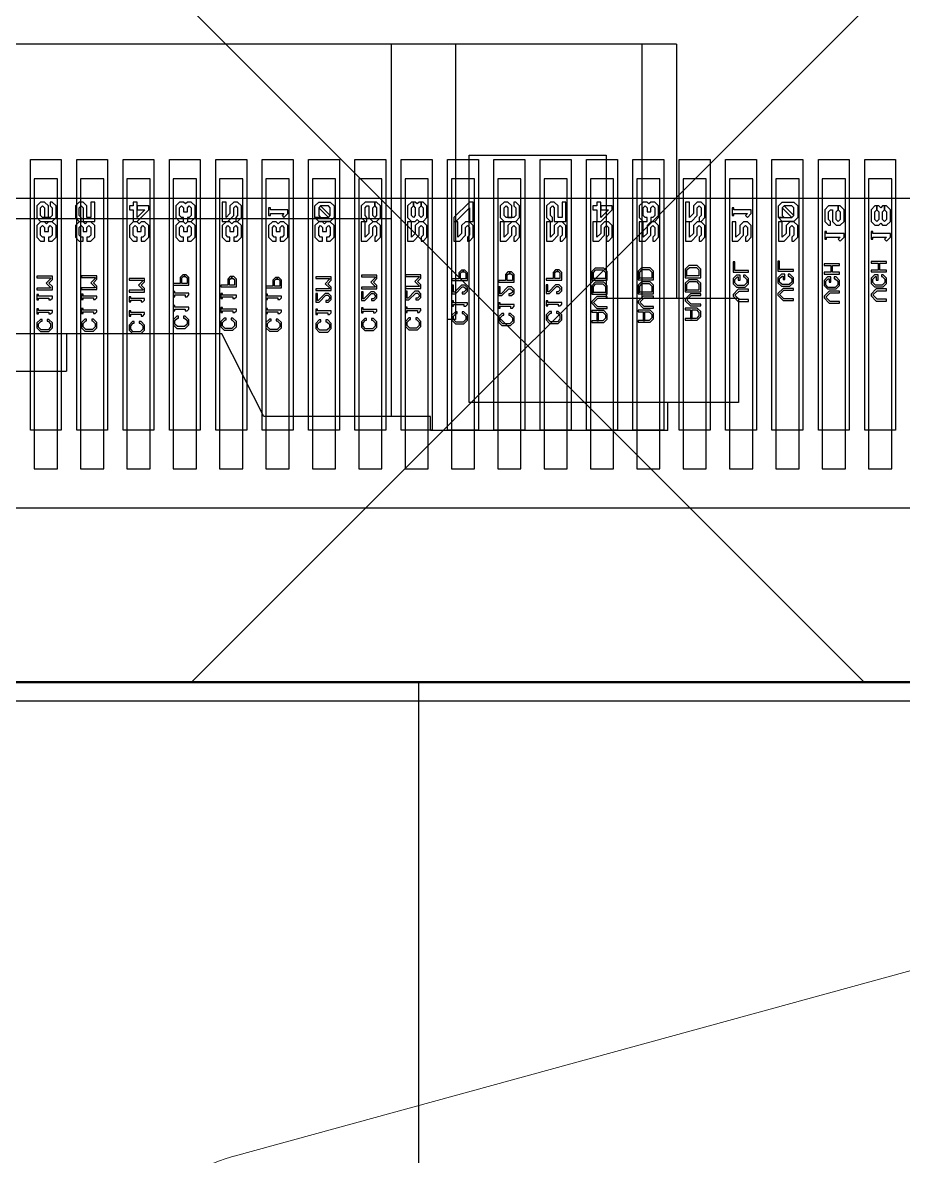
# Model space of a CAD drawing. Header units: millimetres. Extents: x 1040 to 3675, y 249 to 975.
# Drawn here: x 3311.036 to 3313.316, y 853.976 to 856.911 of the extents above; entities that cross this region are included whole.
import ezdxf

# ---------------------------------------------------------------- set-up
doc = ezdxf.new("R2010")
doc.units = ezdxf.units.MM
for name, color, linetype in [('BL', 6, 'Continuous'), ('FPC', 33, 'Continuous'), ('LCD', 5, 'Continuous')]:
    doc.layers.add(name, color=color, linetype=linetype)

# ---------------------------------------------------------------- blocks, each defined once
blk = doc.blocks.new('A$C786C4F0B')
for p, q in [((-5.3733, -1.4749), (-1.8986, -1.4749)), ((-5.3733, -1.4749), (-5.3733, -2.1327)), ((-5.2836, -1.4749), (-5.2836, -2.1327)), ((-4.8017, -1.4749), (-4.8017, -2.1873)), ((-4.6344, -1.4749), (-4.6344, -2.4389)), ((-2.6375, -1.4749), (-2.6375, -2.4389)), ((-2.4702, -1.4749), (-2.4702, -2.1873)), ((-1.9882, -1.4749), (-1.9882, -2.1327)), ((-1.8986, -1.4749), (-1.8986, -2.1327)), ((-4.8364, -1.7621), (-5.1914, -1.7621)), ((-5.1914, -1.7621), (-5.1914, -2.1327)), ((-4.8364, -2.4024), (-4.8364, -1.7621)), ((-2.4355, -2.4024), (-2.4355, -1.7621)), ((-2.4355, -1.7621), (-2.0805, -1.7621)), ((-2.0805, -1.7621), (-2.0805, -2.1327)), ((-4.6344, -1.927), (-2.6375, -1.927)), ((-5.534, -2.1327), (-5.534, -2.4024)), ((-5.1914, -2.1327), (-5.534, -2.1327)), ((-2.0805, -2.1327), (-1.7378, -2.1327)), ((-1.7378, -2.1327), (-1.7378, -2.4024)), ((-4.8017, -2.1873), (-4.7801, -2.1873)), ((-4.7801, -2.1873), (-4.7801, -2.4749)), ((-2.4702, -2.1873), (-2.4918, -2.1873)), ((-2.4918, -2.1873), (-2.4918, -2.4749)), ((-4.3053, -2.4389), (-4.196, -2.2249)), ((-4.196, -2.2249), (-3.0759, -2.2249)), ((-3.7946, -2.2249), (-3.7946, -2.3215)), ((-3.4773, -2.2249), (-3.4773, -2.3215)), ((-2.9666, -2.4389), (-3.0759, -2.2249)), ((-3.4773, -2.3215), (-3.7946, -2.3215)), ((-5.534, -2.4024), (-4.8364, -2.4024)), ((-5.3508, -2.4749), (-5.3508, -2.4024)), ((-1.7378, -2.4024), (-2.4355, -2.4024)), ((-1.9211, -2.4749), (-1.9211, -2.4024)), ((-4.7368, -2.4749), (-4.7368, -2.4389)), ((-4.7368, -2.4389), (-4.3053, -2.4389)), ((-2.5351, -2.4389), (-2.9666, -2.4389)), ((-2.5351, -2.4749), (-2.5351, -2.4389)), ((-5.3508, -2.4749), (-4.7368, -2.4749)), ((-4.7855, -2.4749), (-4.7368, -2.4749)), ((-4.7368, -2.4749), (-4.7368, -2.4749)), ((-1.9211, -2.4749), (-2.5351, -2.4749)), ((-2.5351, -2.4749), (-2.5351, -2.4749))]:
    blk.add_line(p, q)
blk = doc.blocks.new('de')
at = {"layer": 'LCD', "color": 1}
blk.add_lwpolyline([(53.0447, 128.0883), (38.7164, 128.0883, 0.197623), (29.1945, 118.2785), (29.1945, 104.9381, 0.164832), (36.687, 96.1683), (55.0742, 96.1683, 0.164367), (62.5545, 104.908), (62.5545, 118.3087, 0.197153)], format="xyb", close=True, dxfattribs=at)
at = {"layer": 'LCD'}
for points in [[(49.8454, 96.3693), (49.8454, 97.0693), (49.9254, 97.0693), (49.9254, 96.3693), (49.8454, 96.3693)], [(49.9654, 96.3693), (49.9654, 97.0693), (50.0454, 97.0693), (50.0454, 96.3693), (49.9654, 96.3693)], [(50.0854, 96.3693), (50.0854, 97.0693), (50.1654, 97.0693), (50.1654, 96.3693), (50.0854, 96.3693)], [(50.2054, 96.3693), (50.2054, 97.0693), (50.2854, 97.0693), (50.2854, 96.3693), (50.2054, 96.3693)], [(50.3254, 96.3693), (50.3254, 97.0693), (50.4054, 97.0693), (50.4054, 96.3693), (50.3254, 96.3693)], [(50.4454, 96.3693), (50.4454, 97.0693), (50.5254, 97.0693), (50.5254, 96.3693), (50.4454, 96.3693)], [(50.5654, 96.3693), (50.5654, 97.0693), (50.6454, 97.0693), (50.6454, 96.3693), (50.5654, 96.3693)], [(50.6854, 96.3693), (50.6854, 97.0693), (50.7654, 97.0693), (50.7654, 96.3693), (50.6854, 96.3693)], [(50.8054, 96.3693), (50.8054, 97.0693), (50.8854, 97.0693), (50.8854, 96.3693), (50.8054, 96.3693)], [(50.9254, 96.3693), (50.9254, 97.0693), (51.0054, 97.0693), (51.0054, 96.3693), (50.9254, 96.3693)], [(51.0454, 96.3693), (51.0454, 97.0693), (51.1254, 97.0693), (51.1254, 96.3693), (51.0454, 96.3693)], [(51.1654, 96.3693), (51.1654, 97.0693), (51.2454, 97.0693), (51.2454, 96.3693), (51.1654, 96.3693)], [(51.2854, 96.3693), (51.2854, 97.0693), (51.3654, 97.0693), (51.3654, 96.3693), (51.2854, 96.3693)], [(51.4054, 96.3693), (51.4054, 97.0693), (51.4854, 97.0693), (51.4854, 96.3693), (51.4054, 96.3693)], [(51.5254, 96.3693), (51.5254, 97.0693), (51.6054, 97.0693), (51.6054, 96.3693), (51.5254, 96.3693)], [(51.6454, 96.3693), (51.6454, 97.0693), (51.7254, 97.0693), (51.7254, 96.3693), (51.6454, 96.3693)], [(51.7654, 96.3693), (51.7654, 97.0693), (51.8454, 97.0693), (51.8454, 96.3693), (51.7654, 96.3693)], [(51.8854, 96.3693), (51.8854, 97.0693), (51.9654, 97.0693), (51.9654, 96.3693), (51.8854, 96.3693)], [(52.0054, 96.3693), (52.0054, 97.0693), (52.0854, 97.0693), (52.0854, 96.3693), (52.0054, 96.3693)], [(49.8719, 96.9096), (49.9019, 96.9096), (49.9119, 96.9196), (49.9119, 96.9496), (49.9019, 96.9596), (49.8969, 96.9596), (49.8969, 96.9496), (49.9019, 96.9446), (49.9019, 96.9246), (49.8969, 96.9196), (49.8769, 96.9196), (49.8719, 96.9246), (49.8719, 96.9446), (49.8769, 96.9496), (49.8819, 96.9446), (49.8819, 96.9196), (49.8919, 96.9196), (49.8919, 96.9496), (49.8819, 96.9596), (49.8719, 96.9596), (49.8619, 96.9496), (49.8619, 96.9196), (49.8719, 96.9096)], [(49.9719, 96.9096), (49.9769, 96.9096), (49.9769, 96.9196), (49.9719, 96.9246), (49.9719, 96.9446), (49.9769, 96.9496), (49.9819, 96.9446), (49.9819, 96.9096), (50.0119, 96.9096), (50.0119, 96.9596), (50.0019, 96.9596), (50.0019, 96.9196), (49.9919, 96.9196), (49.9919, 96.9496), (49.9819, 96.9596), (49.9719, 96.9596), (49.9619, 96.9496), (49.9619, 96.9196), (49.9719, 96.9096)], [(50.1119, 96.9096), (50.1219, 96.9096), (50.1519, 96.9396), (50.1519, 96.9496), (50.1219, 96.9496), (50.1219, 96.9396), (50.1419, 96.9396), (50.1219, 96.9196), (50.1219, 96.9596), (50.1119, 96.9596), (50.1119, 96.9496), (50.1019, 96.9496), (50.1019, 96.9396), (50.1119, 96.9396), (50.1119, 96.9096)], [(50.2319, 96.9096), (50.2419, 96.9096), (50.2419, 96.9196), (50.2369, 96.9196), (50.2319, 96.9246), (50.2319, 96.9446), (50.2369, 96.9496), (50.2419, 96.9446), (50.2419, 96.9346), (50.2519, 96.9346), (50.2519, 96.9446), (50.2569, 96.9496), (50.2619, 96.9446), (50.2619, 96.9246), (50.2569, 96.9196), (50.2519, 96.9196), (50.2519, 96.9096), (50.2619, 96.9096), (50.2719, 96.9196), (50.2719, 96.9496), (50.2619, 96.9596), (50.2519, 96.9596), (50.2469, 96.9546), (50.2419, 96.9596), (50.2319, 96.9596), (50.2219, 96.9496), (50.2219, 96.9196), (50.2319, 96.9096)], [(50.3419, 96.9096), (50.3569, 96.9096), (50.3719, 96.9246), (50.3719, 96.9446), (50.3769, 96.9496), (50.3819, 96.9446), (50.3819, 96.9246), (50.3769, 96.9196), (50.3769, 96.9096), (50.3819, 96.9096), (50.3919, 96.9196), (50.3919, 96.9496), (50.3819, 96.9596), (50.3719, 96.9596), (50.3619, 96.9496), (50.3619, 96.9296), (50.3519, 96.9196), (50.3519, 96.9596), (50.3419, 96.9596), (50.3419, 96.9096)], [(50.5819, 96.9196), (50.5819, 96.9496), (50.5919, 96.9596), (50.6219, 96.9596), (50.6319, 96.9496), (50.6319, 96.9196), (50.6219, 96.9096), (50.5919, 96.9096), (50.5819, 96.9196), (50.6169, 96.9196), (50.6219, 96.9246), (50.6219, 96.9446), (50.6169, 96.9496), (50.5969, 96.9496), (50.5919, 96.9446), (50.5919, 96.9246), (50.5969, 96.9196), (50.5819, 96.9196)], [(50.6169, 96.9196), (50.6219, 96.9246), (50.5969, 96.9496), (50.5919, 96.9446), (50.6169, 96.9196)], [(50.7119, 96.9096), (50.7169, 96.9096), (50.7169, 96.9196), (50.7119, 96.9246), (50.7119, 96.9446), (50.7169, 96.9496), (50.7219, 96.9496), (50.7219, 96.9196), (50.7319, 96.9096), (50.7419, 96.9096), (50.7519, 96.9196), (50.7519, 96.9496), (50.7419, 96.9596), (50.7369, 96.9596), (50.7369, 96.9496), (50.7419, 96.9446), (50.7419, 96.9246), (50.7369, 96.9196), (50.7319, 96.9246), (50.7319, 96.9446), (50.7369, 96.9496), (50.7369, 96.9596), (50.7119, 96.9596), (50.7019, 96.9496), (50.7019, 96.9196), (50.7119, 96.9096)], [(50.8319, 96.9096), (50.8419, 96.9096), (50.8469, 96.9146), (50.8519, 96.9096), (50.8619, 96.9096), (50.8719, 96.9196), (50.8719, 96.9496), (50.8619, 96.9596), (50.8569, 96.9596), (50.8569, 96.9496), (50.8619, 96.9446), (50.8619, 96.9246), (50.8569, 96.9196), (50.8519, 96.9246), (50.8519, 96.9446), (50.8569, 96.9496), (50.8569, 96.9596), (50.8519, 96.9596), (50.8469, 96.9546), (50.8419, 96.9596), (50.8369, 96.9596), (50.8369, 96.9496), (50.8419, 96.9446), (50.8419, 96.9246), (50.8369, 96.9196), (50.8319, 96.9246), (50.8319, 96.9446), (50.8369, 96.9496), (50.8369, 96.9596), (50.8319, 96.9596), (50.8219, 96.9496), (50.8219, 96.9196), (50.8319, 96.9096)], [(50.9419, 96.9096), (50.9469, 96.9096), (50.9819, 96.9446), (50.9819, 96.9096), (50.9919, 96.9096), (50.9919, 96.9596), (50.9819, 96.9596), (50.9419, 96.9196), (50.9419, 96.9096)], [(51.0719, 96.9096), (51.1019, 96.9096), (51.1119, 96.9196), (51.1119, 96.9496), (51.1019, 96.9596), (51.0969, 96.9596), (51.0969, 96.9496), (51.1019, 96.9446), (51.1019, 96.9246), (51.0969, 96.9196), (51.0769, 96.9196), (51.0719, 96.9246), (51.0719, 96.9446), (51.0769, 96.9496), (51.0819, 96.9446), (51.0819, 96.9196), (51.0919, 96.9196), (51.0919, 96.9496), (51.0819, 96.9596), (51.0719, 96.9596), (51.0619, 96.9496), (51.0619, 96.9196), (51.0719, 96.9096)], [(51.1919, 96.9096), (51.1969, 96.9096), (51.1969, 96.9196), (51.1919, 96.9246), (51.1919, 96.9446), (51.1969, 96.9496), (51.2019, 96.9446), (51.2019, 96.9096), (51.2319, 96.9096), (51.2319, 96.9596), (51.2219, 96.9596), (51.2219, 96.9196), (51.2119, 96.9196), (51.2119, 96.9496), (51.2019, 96.9596), (51.1919, 96.9596), (51.1819, 96.9496), (51.1819, 96.9196), (51.1919, 96.9096)], [(51.3119, 96.9096), (51.3219, 96.9096), (51.3519, 96.9396), (51.3519, 96.9496), (51.3219, 96.9496), (51.3219, 96.9396), (51.3419, 96.9396), (51.3219, 96.9196), (51.3219, 96.9596), (51.3119, 96.9596), (51.3119, 96.9496), (51.3019, 96.9496), (51.3019, 96.9396), (51.3119, 96.9396), (51.3119, 96.9096)], [(51.4319, 96.9096), (51.4419, 96.9096), (51.4419, 96.9196), (51.4369, 96.9196), (51.4319, 96.9246), (51.4319, 96.9446), (51.4369, 96.9496), (51.4419, 96.9446), (51.4419, 96.9346), (51.4519, 96.9346), (51.4519, 96.9446), (51.4569, 96.9496), (51.4619, 96.9446), (51.4619, 96.9246), (51.4569, 96.9196), (51.4519, 96.9196), (51.4519, 96.9096), (51.4619, 96.9096), (51.4719, 96.9196), (51.4719, 96.9496), (51.4619, 96.9596), (51.4519, 96.9596), (51.4469, 96.9546), (51.4419, 96.9596), (51.4319, 96.9596), (51.4219, 96.9496), (51.4219, 96.9196), (51.4319, 96.9096)], [(51.5419, 96.9096), (51.5569, 96.9096), (51.5719, 96.9246), (51.5719, 96.9446), (51.5769, 96.9496), (51.5819, 96.9446), (51.5819, 96.9246), (51.5769, 96.9196), (51.5769, 96.9096), (51.5819, 96.9096), (51.5919, 96.9196), (51.5919, 96.9496), (51.5819, 96.9596), (51.5719, 96.9596), (51.5619, 96.9496), (51.5619, 96.9296), (51.5519, 96.9196), (51.5519, 96.9596), (51.5419, 96.9596), (51.5419, 96.9096)], [(51.7819, 96.9196), (51.7819, 96.9496), (51.7919, 96.9596), (51.8219, 96.9596), (51.8319, 96.9496), (51.8319, 96.9196), (51.8219, 96.9096), (51.7919, 96.9096), (51.7819, 96.9196), (51.8169, 96.9196), (51.8219, 96.9246), (51.8219, 96.9446), (51.8169, 96.9496), (51.7969, 96.9496), (51.7919, 96.9446), (51.7919, 96.9246), (51.7969, 96.9196), (51.7819, 96.9196)], [(51.8169, 96.9196), (51.8219, 96.9246), (51.7969, 96.9496), (51.7919, 96.9446), (51.8169, 96.9196)], [(51.9119, 96.8996), (51.9169, 96.8996), (51.9169, 96.9096), (51.9119, 96.9146), (51.9119, 96.9346), (51.9169, 96.9396), (51.9219, 96.9396), (51.9219, 96.9096), (51.9319, 96.8996), (51.9419, 96.8996), (51.9519, 96.9096), (51.9519, 96.9396), (51.9419, 96.9496), (51.9369, 96.9496), (51.9369, 96.9396), (51.9419, 96.9346), (51.9419, 96.9146), (51.9369, 96.9096), (51.9319, 96.9146), (51.9319, 96.9346), (51.9369, 96.9396), (51.9369, 96.9496), (51.9119, 96.9496), (51.9019, 96.9396), (51.9019, 96.9096), (51.9119, 96.8996)], [(52.0319, 96.8996), (52.0419, 96.8996), (52.0469, 96.9046), (52.0519, 96.8996), (52.0619, 96.8996), (52.0719, 96.9096), (52.0719, 96.9396), (52.0619, 96.9496), (52.0569, 96.9496), (52.0569, 96.9396), (52.0619, 96.9346), (52.0619, 96.9146), (52.0569, 96.9096), (52.0519, 96.9146), (52.0519, 96.9346), (52.0569, 96.9396), (52.0569, 96.9496), (52.0519, 96.9496), (52.0469, 96.9446), (52.0419, 96.9496), (52.0369, 96.9496), (52.0369, 96.9396), (52.0419, 96.9346), (52.0419, 96.9146), (52.0369, 96.9096), (52.0319, 96.9146), (52.0319, 96.9346), (52.0369, 96.9396), (52.0369, 96.9496), (52.0319, 96.9496), (52.0219, 96.9396), (52.0219, 96.9096), (52.0319, 96.8996)], [(50.5019, 96.9196), (50.5119, 96.9296), (50.5119, 96.9396), (50.4669, 96.9396), (50.4669, 96.9446), (50.4619, 96.9446), (50.4619, 96.9246), (50.4669, 96.9246), (50.4669, 96.9296), (50.5019, 96.9296), (50.4969, 96.9246), (50.5019, 96.9196)], [(51.7019, 96.9196), (51.7119, 96.9296), (51.7119, 96.9396), (51.6669, 96.9396), (51.6669, 96.9446), (51.6619, 96.9446), (51.6619, 96.9246), (51.6669, 96.9246), (51.6669, 96.9296), (51.7019, 96.9296), (51.6969, 96.9246), (51.7019, 96.9196)], [(49.8719, 96.8586), (49.8819, 96.8586), (49.8819, 96.8686), (49.8769, 96.8686), (49.8719, 96.8736), (49.8719, 96.8936), (49.8769, 96.8986), (49.8819, 96.8936), (49.8819, 96.8836), (49.8919, 96.8836), (49.8919, 96.8936), (49.8969, 96.8986), (49.9019, 96.8936), (49.9019, 96.8736), (49.8969, 96.8686), (49.8919, 96.8686), (49.8919, 96.8586), (49.9019, 96.8586), (49.9119, 96.8686), (49.9119, 96.8986), (49.9019, 96.9086), (49.8919, 96.9086), (49.8869, 96.9036), (49.8819, 96.9086), (49.8719, 96.9086), (49.8619, 96.8986), (49.8619, 96.8686), (49.8719, 96.8586)], [(49.9719, 96.8586), (49.9819, 96.8586), (49.9819, 96.8686), (49.9769, 96.8686), (49.9719, 96.8736), (49.9719, 96.8936), (49.9769, 96.8986), (49.9819, 96.8936), (49.9819, 96.8836), (49.9919, 96.8836), (49.9919, 96.8936), (49.9969, 96.8986), (50.0019, 96.8936), (50.0019, 96.8736), (49.9969, 96.8686), (49.9919, 96.8686), (49.9919, 96.8586), (50.0019, 96.8586), (50.0119, 96.8686), (50.0119, 96.8986), (50.0019, 96.9086), (49.9919, 96.9086), (49.9869, 96.9036), (49.9819, 96.9086), (49.9719, 96.9086), (49.9619, 96.8986), (49.9619, 96.8686), (49.9719, 96.8586)], [(50.1119, 96.8586), (50.1219, 96.8586), (50.1219, 96.8686), (50.1169, 96.8686), (50.1119, 96.8736), (50.1119, 96.8936), (50.1169, 96.8986), (50.1219, 96.8936), (50.1219, 96.8836), (50.1319, 96.8836), (50.1319, 96.8936), (50.1369, 96.8986), (50.1419, 96.8936), (50.1419, 96.8736), (50.1369, 96.8686), (50.1319, 96.8686), (50.1319, 96.8586), (50.1419, 96.8586), (50.1519, 96.8686), (50.1519, 96.8986), (50.1419, 96.9086), (50.1319, 96.9086), (50.1269, 96.9036), (50.1219, 96.9086), (50.1119, 96.9086), (50.1019, 96.8986), (50.1019, 96.8686), (50.1119, 96.8586)], [(50.2319, 96.8586), (50.2419, 96.8586), (50.2419, 96.8686), (50.2369, 96.8686), (50.2319, 96.8736), (50.2319, 96.8936), (50.2369, 96.8986), (50.2419, 96.8936), (50.2419, 96.8836), (50.2519, 96.8836), (50.2519, 96.8936), (50.2569, 96.8986), (50.2619, 96.8936), (50.2619, 96.8736), (50.2569, 96.8686), (50.2519, 96.8686), (50.2519, 96.8586), (50.2619, 96.8586), (50.2719, 96.8686), (50.2719, 96.8986), (50.2619, 96.9086), (50.2519, 96.9086), (50.2469, 96.9036), (50.2419, 96.9086), (50.2319, 96.9086), (50.2219, 96.8986), (50.2219, 96.8686), (50.2319, 96.8586)], [(50.3519, 96.8586), (50.3619, 96.8586), (50.3619, 96.8686), (50.3569, 96.8686), (50.3519, 96.8736), (50.3519, 96.8936), (50.3569, 96.8986), (50.3619, 96.8936), (50.3619, 96.8836), (50.3719, 96.8836), (50.3719, 96.8936), (50.3769, 96.8986), (50.3819, 96.8936), (50.3819, 96.8736), (50.3769, 96.8686), (50.3719, 96.8686), (50.3719, 96.8586), (50.3819, 96.8586), (50.3919, 96.8686), (50.3919, 96.8986), (50.3819, 96.9086), (50.3719, 96.9086), (50.3669, 96.9036), (50.3619, 96.9086), (50.3519, 96.9086), (50.3419, 96.8986), (50.3419, 96.8686), (50.3519, 96.8586)], [(50.4719, 96.8586), (50.4819, 96.8586), (50.4819, 96.8686), (50.4769, 96.8686), (50.4719, 96.8736), (50.4719, 96.8936), (50.4769, 96.8986), (50.4819, 96.8936), (50.4819, 96.8836), (50.4919, 96.8836), (50.4919, 96.8936), (50.4969, 96.8986), (50.5019, 96.8936), (50.5019, 96.8736), (50.4969, 96.8686), (50.4919, 96.8686), (50.4919, 96.8586), (50.5019, 96.8586), (50.5119, 96.8686), (50.5119, 96.8986), (50.5019, 96.9086), (50.4919, 96.9086), (50.4869, 96.9036), (50.4819, 96.9086), (50.4719, 96.9086), (50.4619, 96.8986), (50.4619, 96.8686), (50.4719, 96.8586)], [(50.5919, 96.8586), (50.6019, 96.8586), (50.6019, 96.8686), (50.5969, 96.8686), (50.5919, 96.8736), (50.5919, 96.8936), (50.5969, 96.8986), (50.6019, 96.8936), (50.6019, 96.8836), (50.6119, 96.8836), (50.6119, 96.8936), (50.6169, 96.8986), (50.6219, 96.8936), (50.6219, 96.8736), (50.6169, 96.8686), (50.6119, 96.8686), (50.6119, 96.8586), (50.6219, 96.8586), (50.6319, 96.8686), (50.6319, 96.8986), (50.6219, 96.9086), (50.6119, 96.9086), (50.6069, 96.9036), (50.6019, 96.9086), (50.5919, 96.9086), (50.5819, 96.8986), (50.5819, 96.8686), (50.5919, 96.8586)], [(50.7019, 96.8586), (50.7169, 96.8586), (50.7319, 96.8736), (50.7319, 96.8936), (50.7369, 96.8986), (50.7419, 96.8936), (50.7419, 96.8736), (50.7369, 96.8686), (50.7369, 96.8586), (50.7419, 96.8586), (50.7519, 96.8686), (50.7519, 96.8986), (50.7419, 96.9086), (50.7319, 96.9086), (50.7219, 96.8986), (50.7219, 96.8786), (50.7119, 96.8686), (50.7119, 96.9086), (50.7019, 96.9086), (50.7019, 96.8586)], [(50.8219, 96.8586), (50.8369, 96.8586), (50.8519, 96.8736), (50.8519, 96.8936), (50.8569, 96.8986), (50.8619, 96.8936), (50.8619, 96.8736), (50.8569, 96.8686), (50.8569, 96.8586), (50.8619, 96.8586), (50.8719, 96.8686), (50.8719, 96.8986), (50.8619, 96.9086), (50.8519, 96.9086), (50.8419, 96.8986), (50.8419, 96.8786), (50.8319, 96.8686), (50.8319, 96.9086), (50.8219, 96.9086), (50.8219, 96.8586)], [(50.9419, 96.8586), (50.9569, 96.8586), (50.9719, 96.8736), (50.9719, 96.8936), (50.9769, 96.8986), (50.9819, 96.8936), (50.9819, 96.8736), (50.9769, 96.8686), (50.9769, 96.8586), (50.9819, 96.8586), (50.9919, 96.8686), (50.9919, 96.8986), (50.9819, 96.9086), (50.9719, 96.9086), (50.9619, 96.8986), (50.9619, 96.8786), (50.9519, 96.8686), (50.9519, 96.9086), (50.9419, 96.9086), (50.9419, 96.8586)], [(51.0619, 96.8586), (51.0769, 96.8586), (51.0919, 96.8736), (51.0919, 96.8936), (51.0969, 96.8986), (51.1019, 96.8936), (51.1019, 96.8736), (51.0969, 96.8686), (51.0969, 96.8586), (51.1019, 96.8586), (51.1119, 96.8686), (51.1119, 96.8986), (51.1019, 96.9086), (51.0919, 96.9086), (51.0819, 96.8986), (51.0819, 96.8786), (51.0719, 96.8686), (51.0719, 96.9086), (51.0619, 96.9086), (51.0619, 96.8586)], [(51.1819, 96.8586), (51.1969, 96.8586), (51.2119, 96.8736), (51.2119, 96.8936), (51.2169, 96.8986), (51.2219, 96.8936), (51.2219, 96.8736), (51.2169, 96.8686), (51.2169, 96.8586), (51.2219, 96.8586), (51.2319, 96.8686), (51.2319, 96.8986), (51.2219, 96.9086), (51.2119, 96.9086), (51.2019, 96.8986), (51.2019, 96.8786), (51.1919, 96.8686), (51.1919, 96.9086), (51.1819, 96.9086), (51.1819, 96.8586)], [(51.3019, 96.8586), (51.3169, 96.8586), (51.3319, 96.8736), (51.3319, 96.8936), (51.3369, 96.8986), (51.3419, 96.8936), (51.3419, 96.8736), (51.3369, 96.8686), (51.3369, 96.8586), (51.3419, 96.8586), (51.3519, 96.8686), (51.3519, 96.8986), (51.3419, 96.9086), (51.3319, 96.9086), (51.3219, 96.8986), (51.3219, 96.8786), (51.3119, 96.8686), (51.3119, 96.9086), (51.3019, 96.9086), (51.3019, 96.8586)], [(51.4219, 96.8586), (51.4369, 96.8586), (51.4519, 96.8736), (51.4519, 96.8936), (51.4569, 96.8986), (51.4619, 96.8936), (51.4619, 96.8736), (51.4569, 96.8686), (51.4569, 96.8586), (51.4619, 96.8586), (51.4719, 96.8686), (51.4719, 96.8986), (51.4619, 96.9086), (51.4519, 96.9086), (51.4419, 96.8986), (51.4419, 96.8786), (51.4319, 96.8686), (51.4319, 96.9086), (51.4219, 96.9086), (51.4219, 96.8586)], [(51.5419, 96.8586), (51.5569, 96.8586), (51.5719, 96.8736), (51.5719, 96.8936), (51.5769, 96.8986), (51.5819, 96.8936), (51.5819, 96.8736), (51.5769, 96.8686), (51.5769, 96.8586), (51.5819, 96.8586), (51.5919, 96.8686), (51.5919, 96.8986), (51.5819, 96.9086), (51.5719, 96.9086), (51.5619, 96.8986), (51.5619, 96.8786), (51.5519, 96.8686), (51.5519, 96.9086), (51.5419, 96.9086), (51.5419, 96.8586)], [(51.6619, 96.8586), (51.6769, 96.8586), (51.6919, 96.8736), (51.6919, 96.8936), (51.6969, 96.8986), (51.7019, 96.8936), (51.7019, 96.8736), (51.6969, 96.8686), (51.6969, 96.8586), (51.7019, 96.8586), (51.7119, 96.8686), (51.7119, 96.8986), (51.7019, 96.9086), (51.6919, 96.9086), (51.6819, 96.8986), (51.6819, 96.8786), (51.6719, 96.8686), (51.6719, 96.9086), (51.6619, 96.9086), (51.6619, 96.8586)], [(51.7819, 96.8586), (51.7969, 96.8586), (51.8119, 96.8736), (51.8119, 96.8936), (51.8169, 96.8986), (51.8219, 96.8936), (51.8219, 96.8736), (51.8169, 96.8686), (51.8169, 96.8586), (51.8219, 96.8586), (51.8319, 96.8686), (51.8319, 96.8986), (51.8219, 96.9086), (51.8119, 96.9086), (51.8019, 96.8986), (51.8019, 96.8786), (51.7919, 96.8686), (51.7919, 96.9086), (51.7819, 96.9086), (51.7819, 96.8586)], [(51.9419, 96.8586), (51.9519, 96.8686), (51.9519, 96.8786), (51.9069, 96.8786), (51.9069, 96.8836), (51.9019, 96.8836), (51.9019, 96.8636), (51.9069, 96.8636), (51.9069, 96.8686), (51.9419, 96.8686), (51.9369, 96.8636), (51.9419, 96.8586)], [(52.0619, 96.8586), (52.0719, 96.8686), (52.0719, 96.8786), (52.0269, 96.8786), (52.0269, 96.8836), (52.0219, 96.8836), (52.0219, 96.8636), (52.0269, 96.8636), (52.0269, 96.8686), (52.0619, 96.8686), (52.0569, 96.8636), (52.0619, 96.8586)], [(51.6649, 96.7781), (51.7049, 96.7781), (51.7049, 96.7826), (51.6692, 96.7826), (51.6692, 96.8046), (51.6649, 96.8046), (51.6649, 96.7781)], [(51.7809, 96.7803), (51.8209, 96.7803), (51.8209, 96.7848), (51.7852, 96.7848), (51.7852, 96.8068), (51.7809, 96.8068), (51.7809, 96.7803)], [(51.9002, 96.7733), (51.9402, 96.7733), (51.9402, 96.7778), (51.9222, 96.7778), (51.9222, 96.7956), (51.9402, 96.7956), (51.9402, 96.7998), (51.9002, 96.7998), (51.9002, 96.7956), (51.9179, 96.7956), (51.9179, 96.7778), (51.9002, 96.7778), (51.9002, 96.7733)], [(52.0222, 96.7788), (52.0622, 96.7788), (52.0622, 96.7833), (52.0442, 96.7833), (52.0442, 96.8011), (52.0622, 96.8011), (52.0622, 96.8053), (52.0222, 96.8053), (52.0222, 96.8011), (52.0399, 96.8011), (52.0399, 96.7833), (52.0222, 96.7833), (52.0222, 96.7788)], [(50.2154, 96.7446), (50.2554, 96.7446), (50.2554, 96.7646), (50.2487, 96.7713), (50.2442, 96.7713), (50.2442, 96.7668), (50.2474, 96.7668), (50.2509, 96.7636), (50.2509, 96.7491), (50.2374, 96.7491), (50.2374, 96.7636), (50.2409, 96.7668), (50.2442, 96.7668), (50.2442, 96.7713), (50.2397, 96.7713), (50.2332, 96.7646), (50.2332, 96.7491), (50.2154, 96.7491), (50.2154, 96.7446)], [(50.7024, 96.7346), (50.7424, 96.7346), (50.7424, 96.7436), (50.7334, 96.7523), (50.7424, 96.7613), (50.7424, 96.7701), (50.7024, 96.7701), (50.7024, 96.7658), (50.7379, 96.7658), (50.7379, 96.7636), (50.7267, 96.7523), (50.7379, 96.7413), (50.7379, 96.7391), (50.7024, 96.7391), (50.7024, 96.7346)], [(50.8167, 96.7361), (50.8567, 96.7361), (50.8567, 96.7451), (50.8477, 96.7538), (50.8567, 96.7628), (50.8567, 96.7716), (50.8167, 96.7716), (50.8167, 96.7673), (50.8522, 96.7673), (50.8522, 96.7651), (50.8409, 96.7538), (50.8522, 96.7428), (50.8522, 96.7406), (50.8167, 96.7406), (50.8167, 96.7361)], [(50.9369, 96.7566), (50.9769, 96.7566), (50.9769, 96.7766), (50.9702, 96.7833), (50.9657, 96.7833), (50.9657, 96.7788), (50.9689, 96.7788), (50.9724, 96.7756), (50.9724, 96.7611), (50.9589, 96.7611), (50.9589, 96.7756), (50.9624, 96.7788), (50.9657, 96.7788), (50.9657, 96.7833), (50.9612, 96.7833), (50.9547, 96.7766), (50.9547, 96.7611), (50.9369, 96.7611), (50.9369, 96.7566)], [(51.0577, 96.7518), (51.0977, 96.7518), (51.0977, 96.7718), (51.0909, 96.7786), (51.0864, 96.7786), (51.0864, 96.7741), (51.0897, 96.7741), (51.0932, 96.7708), (51.0932, 96.7563), (51.0797, 96.7563), (51.0797, 96.7708), (51.0832, 96.7741), (51.0864, 96.7741), (51.0864, 96.7786), (51.0819, 96.7786), (51.0754, 96.7718), (51.0754, 96.7563), (51.0577, 96.7563), (51.0577, 96.7518)], [(51.1809, 96.7573), (51.2209, 96.7573), (51.2209, 96.7773), (51.2142, 96.7841), (51.2097, 96.7841), (51.2097, 96.7796), (51.2129, 96.7796), (51.2164, 96.7763), (51.2164, 96.7618), (51.2029, 96.7618), (51.2029, 96.7763), (51.2064, 96.7796), (51.2097, 96.7796), (51.2097, 96.7841), (51.2052, 96.7841), (51.1987, 96.7773), (51.1987, 96.7618), (51.1809, 96.7618), (51.1809, 96.7573)], [(51.2987, 96.7573), (51.3387, 96.7573), (51.3387, 96.7796), (51.3297, 96.7886), (51.3074, 96.7886), (51.2987, 96.7796), (51.2987, 96.7618), (51.3029, 96.7618), (51.3029, 96.7773), (51.3097, 96.7841), (51.3274, 96.7841), (51.3342, 96.7773), (51.3342, 96.7618), (51.2987, 96.7618), (51.2987, 96.7573)], [(51.4187, 96.7583), (51.4587, 96.7583), (51.4587, 96.7806), (51.4497, 96.7896), (51.4274, 96.7896), (51.4187, 96.7806), (51.4187, 96.7628), (51.4229, 96.7628), (51.4229, 96.7783), (51.4297, 96.7851), (51.4474, 96.7851), (51.4542, 96.7783), (51.4542, 96.7628), (51.4187, 96.7628), (51.4187, 96.7583)], [(51.5409, 96.7638), (51.5809, 96.7638), (51.5809, 96.7861), (51.5719, 96.7951), (51.5497, 96.7951), (51.5409, 96.7861), (51.5409, 96.7683), (51.5452, 96.7683), (51.5452, 96.7838), (51.5519, 96.7906), (51.5697, 96.7906), (51.5764, 96.7838), (51.5764, 96.7683), (51.5409, 96.7683), (51.5409, 96.7638)], [(51.6649, 96.7481), (51.6737, 96.7393), (51.6959, 96.7393), (51.7049, 96.7481), (51.7049, 96.7616), (51.6959, 96.7703), (51.6914, 96.7703), (51.6914, 96.7658), (51.6937, 96.7658), (51.7004, 96.7593), (51.7004, 96.7503), (51.6937, 96.7436), (51.6759, 96.7436), (51.6692, 96.7503), (51.6692, 96.7593), (51.6759, 96.7658), (51.6782, 96.7658), (51.6782, 96.7571), (51.6827, 96.7571), (51.6827, 96.7703), (51.6737, 96.7703), (51.6649, 96.7616), (51.6649, 96.7481)], [(51.7809, 96.7503), (51.7897, 96.7416), (51.8119, 96.7416), (51.8209, 96.7503), (51.8209, 96.7638), (51.8119, 96.7726), (51.8074, 96.7726), (51.8074, 96.7681), (51.8097, 96.7681), (51.8164, 96.7616), (51.8164, 96.7526), (51.8097, 96.7458), (51.7919, 96.7458), (51.7852, 96.7526), (51.7852, 96.7616), (51.7919, 96.7681), (51.7942, 96.7681), (51.7942, 96.7593), (51.7987, 96.7593), (51.7987, 96.7726), (51.7897, 96.7726), (51.7809, 96.7638), (51.7809, 96.7503)], [(52.0222, 96.7488), (52.0309, 96.7401), (52.0532, 96.7401), (52.0622, 96.7488), (52.0622, 96.7623), (52.0532, 96.7711), (52.0487, 96.7711), (52.0487, 96.7666), (52.0509, 96.7666), (52.0577, 96.7601), (52.0577, 96.7511), (52.0509, 96.7443), (52.0332, 96.7443), (52.0264, 96.7511), (52.0264, 96.7601), (52.0332, 96.7666), (52.0354, 96.7666), (52.0354, 96.7578), (52.0399, 96.7578), (52.0399, 96.7711), (52.0309, 96.7711), (52.0222, 96.7623), (52.0222, 96.7488)], [(49.8624, 96.7321), (49.9024, 96.7321), (49.9024, 96.7411), (49.8934, 96.7498), (49.9024, 96.7588), (49.9024, 96.7676), (49.8624, 96.7676), (49.8624, 96.7633), (49.8979, 96.7633), (49.8979, 96.7611), (49.8867, 96.7498), (49.8979, 96.7388), (49.8979, 96.7366), (49.8624, 96.7366), (49.8624, 96.7321)], [(49.9777, 96.7328), (50.0177, 96.7328), (50.0177, 96.7418), (50.0087, 96.7506), (50.0177, 96.7596), (50.0177, 96.7683), (49.9777, 96.7683), (49.9777, 96.7641), (50.0132, 96.7641), (50.0132, 96.7618), (50.0019, 96.7506), (50.0132, 96.7396), (50.0132, 96.7373), (49.9777, 96.7373), (49.9777, 96.7328)], [(50.1009, 96.7266), (50.1409, 96.7266), (50.1409, 96.7356), (50.1319, 96.7443), (50.1409, 96.7533), (50.1409, 96.7621), (50.1009, 96.7621), (50.1009, 96.7578), (50.1364, 96.7578), (50.1364, 96.7556), (50.1252, 96.7443), (50.1364, 96.7333), (50.1364, 96.7311), (50.1009, 96.7311), (50.1009, 96.7266)], [(50.3387, 96.7398), (50.3787, 96.7398), (50.3787, 96.7598), (50.3719, 96.7666), (50.3674, 96.7666), (50.3674, 96.7621), (50.3707, 96.7621), (50.3742, 96.7588), (50.3742, 96.7443), (50.3607, 96.7443), (50.3607, 96.7588), (50.3642, 96.7621), (50.3674, 96.7621), (50.3674, 96.7666), (50.3629, 96.7666), (50.3564, 96.7598), (50.3564, 96.7443), (50.3387, 96.7443), (50.3387, 96.7398)], [(50.4554, 96.7373), (50.4954, 96.7373), (50.4954, 96.7573), (50.4887, 96.7641), (50.4842, 96.7641), (50.4842, 96.7596), (50.4874, 96.7596), (50.4909, 96.7563), (50.4909, 96.7418), (50.4774, 96.7418), (50.4774, 96.7563), (50.4809, 96.7596), (50.4842, 96.7596), (50.4842, 96.7641), (50.4797, 96.7641), (50.4732, 96.7573), (50.4732, 96.7418), (50.4554, 96.7418), (50.4554, 96.7373)], [(50.5842, 96.7306), (50.6242, 96.7306), (50.6242, 96.7396), (50.6152, 96.7483), (50.6242, 96.7573), (50.6242, 96.7661), (50.5842, 96.7661), (50.5842, 96.7618), (50.6197, 96.7618), (50.6197, 96.7596), (50.6084, 96.7483), (50.6197, 96.7373), (50.6197, 96.7351), (50.5842, 96.7351), (50.5842, 96.7306)], [(50.9369, 96.7223), (50.9457, 96.7223), (50.9634, 96.7401), (50.9679, 96.7401), (50.9724, 96.7356), (50.9724, 96.7311), (50.9679, 96.7266), (50.9634, 96.7266), (50.9634, 96.7223), (50.9702, 96.7223), (50.9769, 96.7288), (50.9769, 96.7378), (50.9702, 96.7446), (50.9612, 96.7446), (50.9434, 96.7266), (50.9412, 96.7266), (50.9412, 96.7446), (50.9369, 96.7446), (50.9369, 96.7223)], [(51.0577, 96.7176), (51.0664, 96.7176), (51.0842, 96.7353), (51.0887, 96.7353), (51.0932, 96.7308), (51.0932, 96.7263), (51.0887, 96.7218), (51.0842, 96.7218), (51.0842, 96.7176), (51.0909, 96.7176), (51.0977, 96.7241), (51.0977, 96.7331), (51.0909, 96.7398), (51.0819, 96.7398), (51.0642, 96.7218), (51.0619, 96.7218), (51.0619, 96.7398), (51.0577, 96.7398), (51.0577, 96.7176)], [(51.1809, 96.7231), (51.1897, 96.7231), (51.2074, 96.7408), (51.2119, 96.7408), (51.2164, 96.7363), (51.2164, 96.7318), (51.2119, 96.7273), (51.2074, 96.7273), (51.2074, 96.7231), (51.2142, 96.7231), (51.2209, 96.7296), (51.2209, 96.7386), (51.2142, 96.7453), (51.2052, 96.7453), (51.1874, 96.7273), (51.1852, 96.7273), (51.1852, 96.7453), (51.1809, 96.7453), (51.1809, 96.7231)], [(51.2987, 96.7208), (51.3387, 96.7208), (51.3387, 96.7431), (51.3297, 96.7518), (51.3074, 96.7518), (51.2987, 96.7431), (51.2987, 96.7253), (51.3029, 96.7253), (51.3029, 96.7408), (51.3097, 96.7476), (51.3274, 96.7476), (51.3342, 96.7408), (51.3342, 96.7253), (51.2987, 96.7253), (51.2987, 96.7208)], [(51.4187, 96.7218), (51.4587, 96.7218), (51.4587, 96.7441), (51.4497, 96.7528), (51.4274, 96.7528), (51.4187, 96.7441), (51.4187, 96.7263), (51.4229, 96.7263), (51.4229, 96.7418), (51.4297, 96.7486), (51.4474, 96.7486), (51.4542, 96.7418), (51.4542, 96.7263), (51.4187, 96.7263), (51.4187, 96.7218)], [(51.5409, 96.7273), (51.5809, 96.7273), (51.5809, 96.7496), (51.5719, 96.7583), (51.5497, 96.7583), (51.5409, 96.7496), (51.5409, 96.7318), (51.5452, 96.7318), (51.5452, 96.7473), (51.5519, 96.7541), (51.5697, 96.7541), (51.5764, 96.7473), (51.5764, 96.7318), (51.5409, 96.7318), (51.5409, 96.7273)], [(51.9002, 96.7433), (51.9089, 96.7346), (51.9312, 96.7346), (51.9402, 96.7433), (51.9402, 96.7568), (51.9312, 96.7656), (51.9267, 96.7656), (51.9267, 96.7611), (51.9289, 96.7611), (51.9357, 96.7546), (51.9357, 96.7456), (51.9289, 96.7388), (51.9112, 96.7388), (51.9044, 96.7456), (51.9044, 96.7546), (51.9112, 96.7611), (51.9134, 96.7611), (51.9134, 96.7523), (51.9179, 96.7523), (51.9179, 96.7656), (51.9089, 96.7656), (51.9002, 96.7568), (51.9002, 96.7433)], [(49.8624, 96.7066), (49.8667, 96.7066), (49.8667, 96.7111), (49.8934, 96.7111), (49.8934, 96.7066), (49.8979, 96.7066), (49.9024, 96.7111), (49.9024, 96.7156), (49.8667, 96.7156), (49.8667, 96.7201), (49.8624, 96.7201), (49.8624, 96.7066)], [(49.9777, 96.7073), (49.9819, 96.7073), (49.9819, 96.7118), (50.0087, 96.7118), (50.0087, 96.7073), (50.0132, 96.7073), (50.0177, 96.7118), (50.0177, 96.7163), (49.9819, 96.7163), (49.9819, 96.7208), (49.9777, 96.7208), (49.9777, 96.7073)], [(50.1009, 96.7011), (50.1052, 96.7011), (50.1052, 96.7056), (50.1319, 96.7056), (50.1319, 96.7011), (50.1364, 96.7011), (50.1409, 96.7056), (50.1409, 96.7101), (50.1052, 96.7101), (50.1052, 96.7146), (50.1009, 96.7146), (50.1009, 96.7011)], [(50.2154, 96.7146), (50.2197, 96.7146), (50.2197, 96.7191), (50.2464, 96.7191), (50.2464, 96.7146), (50.2509, 96.7146), (50.2554, 96.7191), (50.2554, 96.7236), (50.2197, 96.7236), (50.2197, 96.7281), (50.2154, 96.7281), (50.2154, 96.7146)], [(50.3387, 96.7098), (50.3429, 96.7098), (50.3429, 96.7143), (50.3697, 96.7143), (50.3697, 96.7098), (50.3742, 96.7098), (50.3787, 96.7143), (50.3787, 96.7188), (50.3429, 96.7188), (50.3429, 96.7233), (50.3387, 96.7233), (50.3387, 96.7098)], [(50.4554, 96.7073), (50.4597, 96.7073), (50.4597, 96.7118), (50.4864, 96.7118), (50.4864, 96.7073), (50.4909, 96.7073), (50.4954, 96.7118), (50.4954, 96.7163), (50.4597, 96.7163), (50.4597, 96.7208), (50.4554, 96.7208), (50.4554, 96.7073)], [(50.5842, 96.7008), (50.5929, 96.7008), (50.6107, 96.7186), (50.6152, 96.7186), (50.6197, 96.7141), (50.6197, 96.7096), (50.6152, 96.7051), (50.6107, 96.7051), (50.6107, 96.7008), (50.6174, 96.7008), (50.6242, 96.7073), (50.6242, 96.7163), (50.6174, 96.7231), (50.6084, 96.7231), (50.5907, 96.7051), (50.5884, 96.7051), (50.5884, 96.7231), (50.5842, 96.7231), (50.5842, 96.7008)], [(50.7024, 96.7048), (50.7112, 96.7048), (50.7289, 96.7226), (50.7334, 96.7226), (50.7379, 96.7181), (50.7379, 96.7136), (50.7334, 96.7091), (50.7289, 96.7091), (50.7289, 96.7048), (50.7357, 96.7048), (50.7424, 96.7113), (50.7424, 96.7203), (50.7357, 96.7271), (50.7267, 96.7271), (50.7089, 96.7091), (50.7067, 96.7091), (50.7067, 96.7271), (50.7024, 96.7271), (50.7024, 96.7048)], [(50.8167, 96.7063), (50.8254, 96.7063), (50.8432, 96.7241), (50.8477, 96.7241), (50.8522, 96.7196), (50.8522, 96.7151), (50.8477, 96.7106), (50.8432, 96.7106), (50.8432, 96.7063), (50.8499, 96.7063), (50.8567, 96.7128), (50.8567, 96.7218), (50.8499, 96.7286), (50.8409, 96.7286), (50.8232, 96.7106), (50.8209, 96.7106), (50.8209, 96.7286), (50.8167, 96.7286), (50.8167, 96.7063)], [(51.2987, 96.6976), (51.3119, 96.6843), (51.3387, 96.6843), (51.3387, 96.6886), (51.3142, 96.6886), (51.3029, 96.6998), (51.3142, 96.7108), (51.3387, 96.7108), (51.3387, 96.7153), (51.3119, 96.7153), (51.2987, 96.7021), (51.2987, 96.6976)], [(51.4187, 96.6986), (51.4319, 96.6853), (51.4587, 96.6853), (51.4587, 96.6896), (51.4342, 96.6896), (51.4229, 96.7008), (51.4342, 96.7118), (51.4587, 96.7118), (51.4587, 96.7163), (51.4319, 96.7163), (51.4187, 96.7031), (51.4187, 96.6986)], [(51.5409, 96.7041), (51.5542, 96.6908), (51.5809, 96.6908), (51.5809, 96.6951), (51.5564, 96.6951), (51.5452, 96.7063), (51.5564, 96.7173), (51.5809, 96.7173), (51.5809, 96.7218), (51.5542, 96.7218), (51.5409, 96.7086), (51.5409, 96.7041)], [(51.6649, 96.7161), (51.6782, 96.7026), (51.7049, 96.7026), (51.7049, 96.7071), (51.6804, 96.7071), (51.6692, 96.7183), (51.6804, 96.7293), (51.7049, 96.7293), (51.7049, 96.7338), (51.6782, 96.7338), (51.6649, 96.7206), (51.6649, 96.7161)], [(51.7809, 96.7183), (51.7942, 96.7048), (51.8209, 96.7048), (51.8209, 96.7093), (51.7964, 96.7093), (51.7852, 96.7206), (51.7964, 96.7316), (51.8209, 96.7316), (51.8209, 96.7361), (51.7942, 96.7361), (51.7809, 96.7228), (51.7809, 96.7183)], [(51.9002, 96.7113), (51.9134, 96.6978), (51.9402, 96.6978), (51.9402, 96.7023), (51.9157, 96.7023), (51.9044, 96.7136), (51.9157, 96.7246), (51.9402, 96.7246), (51.9402, 96.7291), (51.9134, 96.7291), (51.9002, 96.7158), (51.9002, 96.7113)], [(52.0222, 96.7168), (52.0354, 96.7033), (52.0622, 96.7033), (52.0622, 96.7078), (52.0377, 96.7078), (52.0264, 96.7191), (52.0377, 96.7301), (52.0622, 96.7301), (52.0622, 96.7346), (52.0354, 96.7346), (52.0222, 96.7213), (52.0222, 96.7168)], [(49.8624, 96.6701), (49.8667, 96.6701), (49.8667, 96.6746), (49.8934, 96.6746), (49.8934, 96.6701), (49.8979, 96.6701), (49.9024, 96.6746), (49.9024, 96.6791), (49.8667, 96.6791), (49.8667, 96.6836), (49.8624, 96.6836), (49.8624, 96.6701)], [(49.9777, 96.6708), (49.9819, 96.6708), (49.9819, 96.6753), (50.0087, 96.6753), (50.0087, 96.6708), (50.0132, 96.6708), (50.0177, 96.6753), (50.0177, 96.6798), (49.9819, 96.6798), (49.9819, 96.6843), (49.9777, 96.6843), (49.9777, 96.6708)], [(50.2154, 96.6781), (50.2197, 96.6781), (50.2197, 96.6826), (50.2464, 96.6826), (50.2464, 96.6781), (50.2509, 96.6781), (50.2554, 96.6826), (50.2554, 96.6871), (50.2197, 96.6871), (50.2197, 96.6916), (50.2154, 96.6916), (50.2154, 96.6781)], [(50.3387, 96.6733), (50.3429, 96.6733), (50.3429, 96.6778), (50.3697, 96.6778), (50.3697, 96.6733), (50.3742, 96.6733), (50.3787, 96.6778), (50.3787, 96.6823), (50.3429, 96.6823), (50.3429, 96.6868), (50.3387, 96.6868), (50.3387, 96.6733)], [(50.4554, 96.6708), (50.4597, 96.6708), (50.4597, 96.6753), (50.4864, 96.6753), (50.4864, 96.6708), (50.4909, 96.6708), (50.4954, 96.6753), (50.4954, 96.6798), (50.4597, 96.6798), (50.4597, 96.6843), (50.4554, 96.6843), (50.4554, 96.6708)], [(50.5842, 96.6686), (50.5884, 96.6686), (50.5884, 96.6731), (50.6152, 96.6731), (50.6152, 96.6686), (50.6197, 96.6686), (50.6242, 96.6731), (50.6242, 96.6776), (50.5884, 96.6776), (50.5884, 96.6821), (50.5842, 96.6821), (50.5842, 96.6686)], [(50.7024, 96.6726), (50.7067, 96.6726), (50.7067, 96.6771), (50.7334, 96.6771), (50.7334, 96.6726), (50.7379, 96.6726), (50.7424, 96.6771), (50.7424, 96.6816), (50.7067, 96.6816), (50.7067, 96.6861), (50.7024, 96.6861), (50.7024, 96.6726)], [(50.8167, 96.6741), (50.8209, 96.6741), (50.8209, 96.6786), (50.8477, 96.6786), (50.8477, 96.6741), (50.8522, 96.6741), (50.8567, 96.6786), (50.8567, 96.6831), (50.8209, 96.6831), (50.8209, 96.6876), (50.8167, 96.6876), (50.8167, 96.6741)], [(50.9369, 96.6901), (50.9412, 96.6901), (50.9412, 96.6946), (50.9679, 96.6946), (50.9679, 96.6901), (50.9724, 96.6901), (50.9769, 96.6946), (50.9769, 96.6991), (50.9412, 96.6991), (50.9412, 96.7036), (50.9369, 96.7036), (50.9369, 96.6901)], [(51.0577, 96.6853), (51.0619, 96.6853), (51.0619, 96.6898), (51.0887, 96.6898), (51.0887, 96.6853), (51.0932, 96.6853), (51.0977, 96.6898), (51.0977, 96.6943), (51.0619, 96.6943), (51.0619, 96.6988), (51.0577, 96.6988), (51.0577, 96.6853)], [(51.1809, 96.6908), (51.1852, 96.6908), (51.1852, 96.6953), (51.2119, 96.6953), (51.2119, 96.6908), (51.2164, 96.6908), (51.2209, 96.6953), (51.2209, 96.6998), (51.1852, 96.6998), (51.1852, 96.7043), (51.1809, 96.7043), (51.1809, 96.6908)], [(51.5409, 96.6541), (51.5719, 96.6541), (51.5809, 96.6631), (51.5809, 96.6763), (51.5719, 96.6853), (51.5409, 96.6853), (51.5409, 96.6808), (51.5542, 96.6808), (51.5542, 96.6586), (51.5587, 96.6586), (51.5587, 96.6808), (51.5697, 96.6808), (51.5764, 96.6741), (51.5764, 96.6653), (51.5697, 96.6586), (51.5409, 96.6586), (51.5409, 96.6541)], [(49.8624, 96.6336), (49.8712, 96.6246), (49.8934, 96.6246), (49.9024, 96.6336), (49.9024, 96.6468), (49.8934, 96.6558), (49.8889, 96.6558), (49.8889, 96.6513), (49.8912, 96.6513), (49.8979, 96.6446), (49.8979, 96.6358), (49.8912, 96.6291), (49.8734, 96.6291), (49.8667, 96.6358), (49.8667, 96.6446), (49.8734, 96.6513), (49.8757, 96.6513), (49.8757, 96.6558), (49.8712, 96.6558), (49.8624, 96.6468), (49.8624, 96.6336)], [(49.9777, 96.6343), (49.9864, 96.6253), (50.0087, 96.6253), (50.0177, 96.6343), (50.0177, 96.6476), (50.0087, 96.6566), (50.0042, 96.6566), (50.0042, 96.6521), (50.0064, 96.6521), (50.0132, 96.6453), (50.0132, 96.6366), (50.0064, 96.6298), (49.9887, 96.6298), (49.9819, 96.6366), (49.9819, 96.6453), (49.9887, 96.6521), (49.9909, 96.6521), (49.9909, 96.6566), (49.9864, 96.6566), (49.9777, 96.6476), (49.9777, 96.6343)], [(50.1009, 96.6646), (50.1052, 96.6646), (50.1052, 96.6691), (50.1319, 96.6691), (50.1319, 96.6646), (50.1364, 96.6646), (50.1409, 96.6691), (50.1409, 96.6736), (50.1052, 96.6736), (50.1052, 96.6781), (50.1009, 96.6781), (50.1009, 96.6646)], [(50.2154, 96.6416), (50.2242, 96.6326), (50.2464, 96.6326), (50.2554, 96.6416), (50.2554, 96.6548), (50.2464, 96.6638), (50.2419, 96.6638), (50.2419, 96.6593), (50.2442, 96.6593), (50.2509, 96.6526), (50.2509, 96.6438), (50.2442, 96.6371), (50.2264, 96.6371), (50.2197, 96.6438), (50.2197, 96.6526), (50.2264, 96.6593), (50.2287, 96.6593), (50.2287, 96.6638), (50.2242, 96.6638), (50.2154, 96.6548), (50.2154, 96.6416)], [(50.3387, 96.6368), (50.3474, 96.6278), (50.3697, 96.6278), (50.3787, 96.6368), (50.3787, 96.6501), (50.3697, 96.6591), (50.3652, 96.6591), (50.3652, 96.6546), (50.3674, 96.6546), (50.3742, 96.6478), (50.3742, 96.6391), (50.3674, 96.6323), (50.3497, 96.6323), (50.3429, 96.6391), (50.3429, 96.6478), (50.3497, 96.6546), (50.3519, 96.6546), (50.3519, 96.6591), (50.3474, 96.6591), (50.3387, 96.6501), (50.3387, 96.6368)], [(50.4554, 96.6343), (50.4642, 96.6253), (50.4864, 96.6253), (50.4954, 96.6343), (50.4954, 96.6476), (50.4864, 96.6566), (50.4819, 96.6566), (50.4819, 96.6521), (50.4842, 96.6521), (50.4909, 96.6453), (50.4909, 96.6366), (50.4842, 96.6298), (50.4664, 96.6298), (50.4597, 96.6366), (50.4597, 96.6453), (50.4664, 96.6521), (50.4687, 96.6521), (50.4687, 96.6566), (50.4642, 96.6566), (50.4554, 96.6476), (50.4554, 96.6343)], [(50.5842, 96.6321), (50.5929, 96.6231), (50.6152, 96.6231), (50.6242, 96.6321), (50.6242, 96.6453), (50.6152, 96.6543), (50.6107, 96.6543), (50.6107, 96.6498), (50.6129, 96.6498), (50.6197, 96.6431), (50.6197, 96.6343), (50.6129, 96.6276), (50.5952, 96.6276), (50.5884, 96.6343), (50.5884, 96.6431), (50.5952, 96.6498), (50.5974, 96.6498), (50.5974, 96.6543), (50.5929, 96.6543), (50.5842, 96.6453), (50.5842, 96.6321)], [(50.7024, 96.6361), (50.7112, 96.6271), (50.7334, 96.6271), (50.7424, 96.6361), (50.7424, 96.6493), (50.7334, 96.6583), (50.7289, 96.6583), (50.7289, 96.6538), (50.7312, 96.6538), (50.7379, 96.6471), (50.7379, 96.6383), (50.7312, 96.6316), (50.7134, 96.6316), (50.7067, 96.6383), (50.7067, 96.6471), (50.7134, 96.6538), (50.7157, 96.6538), (50.7157, 96.6583), (50.7112, 96.6583), (50.7024, 96.6493), (50.7024, 96.6361)], [(50.8167, 96.6376), (50.8254, 96.6286), (50.8477, 96.6286), (50.8567, 96.6376), (50.8567, 96.6508), (50.8477, 96.6598), (50.8432, 96.6598), (50.8432, 96.6553), (50.8454, 96.6553), (50.8522, 96.6486), (50.8522, 96.6398), (50.8454, 96.6331), (50.8277, 96.6331), (50.8209, 96.6398), (50.8209, 96.6486), (50.8277, 96.6553), (50.8299, 96.6553), (50.8299, 96.6598), (50.8254, 96.6598), (50.8167, 96.6508), (50.8167, 96.6376)], [(50.9369, 96.6536), (50.9457, 96.6446), (50.9679, 96.6446), (50.9769, 96.6536), (50.9769, 96.6668), (50.9679, 96.6758), (50.9634, 96.6758), (50.9634, 96.6713), (50.9657, 96.6713), (50.9724, 96.6646), (50.9724, 96.6558), (50.9657, 96.6491), (50.9479, 96.6491), (50.9412, 96.6558), (50.9412, 96.6646), (50.9479, 96.6713), (50.9502, 96.6713), (50.9502, 96.6758), (50.9457, 96.6758), (50.9369, 96.6668), (50.9369, 96.6536)], [(51.0577, 96.6488), (51.0664, 96.6398), (51.0887, 96.6398), (51.0977, 96.6488), (51.0977, 96.6621), (51.0887, 96.6711), (51.0842, 96.6711), (51.0842, 96.6666), (51.0864, 96.6666), (51.0932, 96.6598), (51.0932, 96.6511), (51.0864, 96.6443), (51.0687, 96.6443), (51.0619, 96.6511), (51.0619, 96.6598), (51.0687, 96.6666), (51.0709, 96.6666), (51.0709, 96.6711), (51.0664, 96.6711), (51.0577, 96.6621), (51.0577, 96.6488)], [(51.1809, 96.6543), (51.1897, 96.6453), (51.2119, 96.6453), (51.2209, 96.6543), (51.2209, 96.6676), (51.2119, 96.6766), (51.2074, 96.6766), (51.2074, 96.6721), (51.2097, 96.6721), (51.2164, 96.6653), (51.2164, 96.6566), (51.2097, 96.6498), (51.1919, 96.6498), (51.1852, 96.6566), (51.1852, 96.6653), (51.1919, 96.6721), (51.1942, 96.6721), (51.1942, 96.6766), (51.1897, 96.6766), (51.1809, 96.6676), (51.1809, 96.6543)], [(51.2987, 96.6476), (51.3297, 96.6476), (51.3387, 96.6566), (51.3387, 96.6698), (51.3297, 96.6788), (51.2987, 96.6788), (51.2987, 96.6743), (51.3119, 96.6743), (51.3119, 96.6521), (51.3164, 96.6521), (51.3164, 96.6743), (51.3274, 96.6743), (51.3342, 96.6676), (51.3342, 96.6588), (51.3274, 96.6521), (51.2987, 96.6521), (51.2987, 96.6476)], [(51.4187, 96.6486), (51.4497, 96.6486), (51.4587, 96.6576), (51.4587, 96.6708), (51.4497, 96.6798), (51.4187, 96.6798), (51.4187, 96.6753), (51.4319, 96.6753), (51.4319, 96.6531), (51.4364, 96.6531), (51.4364, 96.6753), (51.4474, 96.6753), (51.4542, 96.6686), (51.4542, 96.6598), (51.4474, 96.6531), (51.4187, 96.6531), (51.4187, 96.6486)], [(50.1009, 96.6281), (50.1097, 96.6191), (50.1319, 96.6191), (50.1409, 96.6281), (50.1409, 96.6413), (50.1319, 96.6503), (50.1274, 96.6503), (50.1274, 96.6458), (50.1297, 96.6458), (50.1364, 96.6391), (50.1364, 96.6303), (50.1297, 96.6236), (50.1119, 96.6236), (50.1052, 96.6303), (50.1052, 96.6391), (50.1119, 96.6458), (50.1142, 96.6458), (50.1142, 96.6503), (50.1097, 96.6503), (50.1009, 96.6413), (50.1009, 96.6281)]]:
    blk.add_lwpolyline(points, close=True, dxfattribs=at)

msp = doc.modelspace()

# ---------------------------------------------------------------- hatches: boundary and pattern name
at = {"layer": 'BL'}
h = msp.add_hatch(dxfattribs=at)
h.set_pattern_fill('ANSI37', color=140, scale=0.5, style=0)
h.set_pattern_definition([(45, (3656.9605, -810.8869), (-1.122532, 1.122532), []), (135, (3656.9605, -810.8869), (-1.122532, -1.122532), [])])
h.paths.add_polyline_path([(3314.22, 887.625), (3310.1916, 887.625), (3310.1916, 888.075), (3303.9916, 888.075), (3303.9916, 887.625), (3299.9632, 887.625, 0.199591), (3290.3116, 877.6801), (3290.3116, 864.4098, 0.17535), (3298.4437, 855.205), (3315.7396, 855.205, 0.17535), (3323.8716, 864.4098), (3323.8716, 877.6801, 0.199591)])
h.paths.add_polyline_path([(3318.2926, 859.859), (3295.8906, 859.859, -2.411928)], flags=16)

# ---------------------------------------------------------------- linework, layer by layer
for points in [[(3311.0664, 855.756), (3311.1264, 855.756), (3311.1264, 856.506), (3311.0664, 856.506)], [(3311.1864, 855.756), (3311.2464, 855.756), (3311.2464, 856.506), (3311.1864, 856.506)], [(3311.3064, 855.756), (3311.3664, 855.756), (3311.3664, 856.506), (3311.3064, 856.506)], [(3311.4264, 855.756), (3311.4864, 855.756), (3311.4864, 856.506), (3311.4264, 856.506)], [(3311.5464, 855.756), (3311.6064, 855.756), (3311.6064, 856.506), (3311.5464, 856.506)], [(3311.6664, 855.756), (3311.7264, 855.756), (3311.7264, 856.506), (3311.6664, 856.506)], [(3311.7864, 855.756), (3311.8464, 855.756), (3311.8464, 856.506), (3311.7864, 856.506)], [(3311.9064, 855.756), (3311.9664, 855.756), (3311.9664, 856.506), (3311.9064, 856.506)], [(3312.0264, 855.756), (3312.0864, 855.756), (3312.0864, 856.506), (3312.0264, 856.506)], [(3312.1464, 855.756), (3312.2064, 855.756), (3312.2064, 856.506), (3312.1464, 856.506)], [(3312.2664, 855.756), (3312.3264, 855.756), (3312.3264, 856.506), (3312.2664, 856.506)], [(3312.3864, 855.756), (3312.4464, 855.756), (3312.4464, 856.506), (3312.3864, 856.506)], [(3312.5064, 855.756), (3312.5664, 855.756), (3312.5664, 856.506), (3312.5064, 856.506)], [(3312.6264, 855.756), (3312.6864, 855.756), (3312.6864, 856.506), (3312.6264, 856.506)], [(3312.7464, 855.756), (3312.8064, 855.756), (3312.8064, 856.506), (3312.7464, 856.506)], [(3312.8664, 855.756), (3312.9264, 855.756), (3312.9264, 856.506), (3312.8664, 856.506)], [(3312.9864, 855.756), (3313.0464, 855.756), (3313.0464, 856.506), (3312.9864, 856.506)], [(3313.1064, 855.756), (3313.1664, 855.756), (3313.1664, 856.506), (3313.1064, 856.506)], [(3313.2264, 855.756), (3313.2864, 855.756), (3313.2864, 856.506), (3313.2264, 856.506)]]:
    msp.add_lwpolyline(points, close=True)
at = {"layer": 'BL', "color": 6}
msp.add_line((3298.4376, 855.205), (3315.7456, 855.205), dxfattribs=at)
at = {"layer": 'BL', "color": 140}
for p, q in [((3298.4437, 855.205), (3315.7396, 855.205)), ((3298.4437, 855.2025), (3315.7396, 855.2025))]:
    msp.add_line(p, q, dxfattribs=at)
at = {"layer": 'BL', "color": 0}
msp.add_line((3298.3832, 855.155), (3315.8001, 855.155), dxfattribs=at)
msp.add_lwpolyline([(3298.3711, 855.155), (3315.788, 855.155, 0.174429), (3323.9156, 864.346), (3323.9156, 877.7439, 0.218387), (3312.9865, 888.175), (3310.2795, 888.175), (3303.8795, 888.175), (3301.1726, 888.175, 0.217915), (3290.2556, 877.7743), (3290.2556, 864.3157, 0.173965)], format="xyb", close=True, dxfattribs=at)
at = {"layer": 'FPC', "lineweight": 5}
for p, q in [((3298.3164, 856.456), (3315.8364, 856.456)), ((3315.4686, 855.0421), (3311.5836, 853.9764))]:
    msp.add_line(p, q, dxfattribs=at)
at = {"layer": 'FPC'}
for p, q in [((3298.3164, 856.456), (3315.8364, 856.456)), ((3312.0625, 850.0464), (3312.0625, 855.205))]:
    msp.add_line(p, q, dxfattribs=at)
at = {"layer": 'FPC', "lineweight": 5}
msp.add_arc((3311.7158, 853.4942), 0.5, 105.3395, 180, dxfattribs=at)

# ---------------------------------------------------------------- block references
at = {"color": 0, "xscale": -1}
msp.add_blockref('A$C786C4F0B', (3307.3557, 858.3299), dxfattribs=at)
at = {"layer": 'LCD', "color": 2}
msp.add_blockref('de', (3261.211, 759.4867), dxfattribs=at)

doc.saveas('drawing.dxf')
